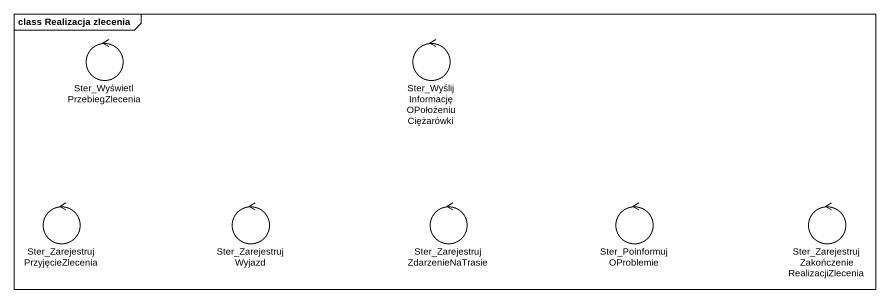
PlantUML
@startuml
mainframe class Realizacja zlecenia
control "Ster_WyświetlPrzebiegZlecenia" as Ster_WyświetlPrzebiegZleceni
control "Ster_WyślijInformacjęOPołożeniuCiężarówki" as Ster_WyślijInformacjęOPołoże
control "Ster_ZarejestrujPrzyjęcieZlecenia" as Ster_ZarejestrujPrzyjęcieZle
control Ster_ZarejestrujWyjazd
control "Ster_ZarejestrujZdarzenieNaTrasie" as Ster_ZarejestrujZdarzenieNaT
control Ster_PoinformujOProblemie
control "Ster_ZarejestrujZakończenieRealizacjiZlecenia" as Ster_ZarejestrujZakończenieR
@enduml
